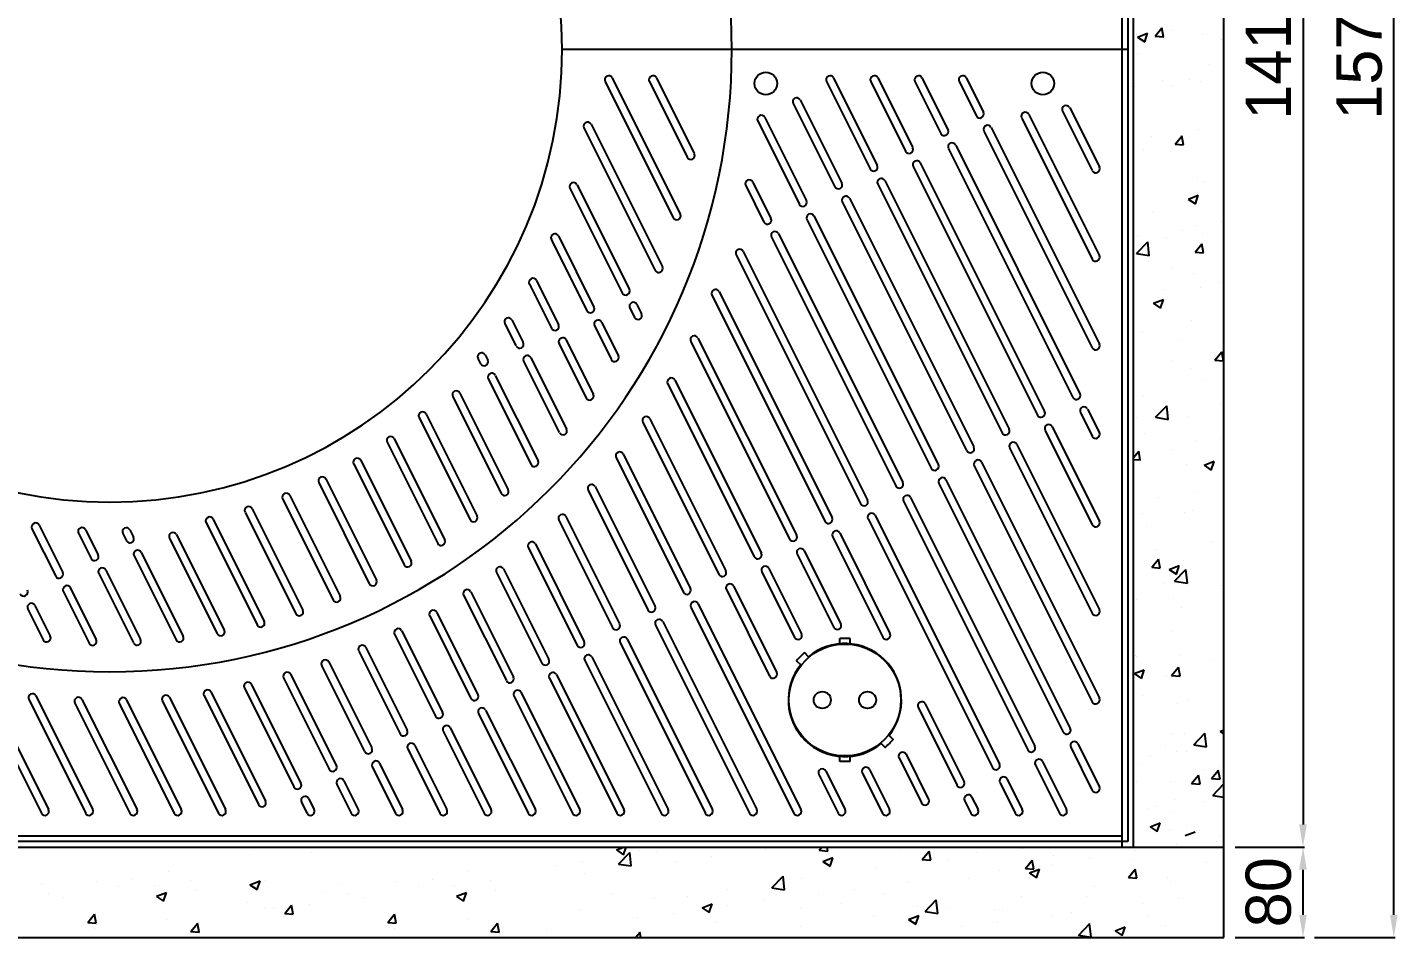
# Model space of a CAD drawing. Header units: millimetres. Extents: x 20003 to 26523, y -49763 to -45153.
# Drawn here: x 21369 to 22581, y -47354 to -46549 of the extents above; entities that cross this region are included whole.
import ezdxf

# ---------------------------------------------------------------- set-up
doc = ezdxf.new("R2010")
doc.units = ezdxf.units.MM
doc.layers.add('받침틀', color=251, linetype='Continuous')
doc.styles.get("Standard").update_dxf_attribs({"font": 'arial.ttf'})
doc.dimstyles.new('ISO-25', dxfattribs={"dimtxt": 40, "dimasz": 20, "dimexe": 1.25, "dimexo": 10, "dimgap": 10, "dimtad": 1, "dimdec": 0, "dimtxsty": 'Standard', "dimcen": 2.5, "dimclrd": 3, "dimclre": 3, "dimclrt": 3, "dimadec": 0, "dimazin": 0, "dimtfac": 1, "dimtdec": 0, "dimtmove": 0, "dimatfit": 3, "dimfxl": 0, "dimarcsym": 0})

# ---------------------------------------------------------------- blocks, each defined once
blk = doc.blocks.new('*D39')
at = {"color": 3, "lineweight": -2, "transparency": 16777216}
for p, q in [((22477.6, -45863.6), (22498.2, -45863.6)), ((22497, -45883.6), (22497, -47253.6)), ((22437, -47273.6), (22498.2, -47273.6))]:
    blk.add_line(p, q, dxfattribs=at)
at = {"color": 3, "transparency": 16777216}
for points in [[(22493.6, -45883.6), (22500.3, -45883.6), (22497, -45863.6)], [(22493.6, -47253.6), (22500.3, -47253.6), (22497, -47273.6)]]:
    blk.add_solid(points, dxfattribs=at)
at = {"layer": 'Defpoints', "color": 0, "transparency": 16777216}
for p in [(22467.6, -45863.6), (22427, -47273.6), (22497, -47273.6)]:
    blk.add_point(p, dxfattribs=at)
at = {"color": 3, "transparency": 16777216, "insert": (22466.5, -46568.6), "char_height": 40, "attachment_point": 5, "rotation": 90}
blk.add_mtext('1410', dxfattribs=at)
blk = doc.blocks.new('*D40')
at = {"color": 3, "lineweight": -2, "transparency": 16777216}
for p, q in [((22487, -47273.6), (22495.7, -47273.6)), ((22497, -47333.6), (22497, -47293.6)), ((22437, -47353.6), (22498.2, -47353.6))]:
    blk.add_line(p, q, dxfattribs=at)
at = {"color": 3, "transparency": 16777216}
for points in [[(22493.6, -47293.6), (22500.3, -47293.6), (22497, -47273.6)], [(22493.6, -47333.6), (22500.3, -47333.6), (22497, -47353.6)]]:
    blk.add_solid(points, dxfattribs=at)
at = {"layer": 'Defpoints', "color": 0, "transparency": 16777216}
for p in [(22497, -47273.6), (22497, -47273.6), (22427, -47353.6)]:
    blk.add_point(p, dxfattribs=at)
at = {"color": 3, "transparency": 16777216, "insert": (22466.5, -47313.6), "char_height": 40, "attachment_point": 5, "rotation": 90}
blk.add_mtext('80', dxfattribs=at)
blk = doc.blocks.new('*D34')
at = {"color": 3, "lineweight": -2, "transparency": 16777216}
for p, q in [((22507, -45783.6), (22578.5, -45783.6)), ((22577.2, -47333.6), (22577.2, -45803.6)), ((22507, -47353.6), (22578.5, -47353.6))]:
    blk.add_line(p, q, dxfattribs=at)
at = {"color": 3, "transparency": 16777216}
for points in [[(22573.9, -45803.6), (22580.6, -45803.6), (22577.2, -45783.6)], [(22573.9, -47333.6), (22580.6, -47333.6), (22577.2, -47353.6)]]:
    blk.add_solid(points, dxfattribs=at)
at = {"layer": 'Defpoints', "color": 0, "transparency": 16777216}
for p in [(22497, -45783.6), (22577.2, -45783.6), (22497, -47353.6)]:
    blk.add_point(p, dxfattribs=at)
at = {"color": 3, "transparency": 16777216, "insert": (22546.8, -46568.6), "char_height": 40, "attachment_point": 5, "rotation": 90}
blk.add_mtext('1570', dxfattribs=at)

msp = doc.modelspace()

# ---------------------------------------------------------------- linework, layer by layer
for p, q in [((22342, -45868.6), (22342, -46568.6)), ((22342, -46568.6), (21842, -46568.6)), ((22342, -46568.6), (22342, -47268.6)), ((21880, -46596.8), (21940.2, -46717.2)), ((21886.2, -46593.6), (21946.4, -46714)), ((21919.1, -46596.8), (21952.6, -46663.8)), ((21925.4, -46593.6), (21958.8, -46660.6)), ((22075.6, -46596.8), (22114.3, -46674.1)), ((22081.9, -46593.6), (22120.5, -46671)), ((22114.8, -46596.8), (22145.6, -46658.4)), ((22121, -46593.6), (22151.9, -46655.3)), ((22153.9, -46596.8), (22176.9, -46642.8)), ((22160.1, -46593.6), (22183.2, -46639.7)), ((22193, -46596.8), (22208.2, -46627.1)), ((22199.3, -46593.6), (22214.5, -46624)), ((22046.2, -46616.3), (22083, -46689.8)), ((22052.5, -46613.1), (22089.2, -46686.6)), ((22284.4, -46623), (22310.7, -46675.6)), ((22290.7, -46619.9), (22317, -46672.5)), ((21867.6, -46634.6), (21930.6, -46760.6)), ((22014.9, -46631.8), (22051.7, -46705.4)), ((22021.1, -46628.6), (22057.9, -46702.3)), ((22248.3, -46629.1), (22310.7, -46753.9)), ((22254.6, -46626), (22317, -46750.8)), ((21861.3, -46637.7), (21924.3, -46763.8)), ((22214.9, -46640.6), (22310.7, -46832.2)), ((22221.2, -46637.4), (22317, -46829)), ((22183.6, -46656.2), (22293.5, -46876.1)), ((22189.9, -46653.1), (22299.8, -46873)), ((22152.3, -46671.9), (22262.2, -46891.7)), ((22158.6, -46668.7), (22268.5, -46888.6)), ((21848.9, -46691.2), (21895.2, -46783.7)), ((21855.2, -46688.1), (21901.4, -46780.5)), ((22004.3, -46688.8), (22020.4, -46721.1)), ((22010.5, -46685.7), (22026.6, -46717.9)), ((22121, -46687.5), (22230.9, -46907.4)), ((22127.3, -46684.4), (22237.2, -46904.3)), ((22089.7, -46703.2), (22199.6, -46923)), ((22095.9, -46700), (22205.9, -46919.9)), ((22058.4, -46718.8), (22168.3, -46938.7)), ((22064.6, -46715.7), (22174.6, -46935.6)), ((22033.3, -46731.3), (22143.3, -46951.2)), ((21832.4, -46736.5), (21863.8, -46799.3)), ((21838.7, -46733.3), (21870.1, -46796.2)), ((22027.1, -46734.5), (22137, -46954.3)), ((21995.8, -46750.1), (22105.7, -46970)), ((22002, -46747), (22112, -46966.9)), ((21813, -46775.9), (21832.5, -46815)), ((21819.3, -46772.8), (21838.8, -46811.8)), ((21974.4, -46785.7), (22074.4, -46985.7)), ((21980.7, -46782.6), (22080.7, -46982.5)), ((21901.9, -46797.1), (21905.9, -46805.2)), ((21908.1, -46794), (21912.2, -46802.1)), ((21791.3, -46810.7), (21801.2, -46830.6)), ((21797.5, -46807.6), (21807.5, -46827.5)), ((21870.6, -46812.7), (21885.5, -46842.6)), ((21876.8, -46809.6), (21891.7, -46839.4)), ((21839.2, -46828.4), (21863.3, -46876.4)), ((21845.5, -46825.3), (21869.5, -46873.3)), ((21955.8, -46826.7), (22043.1, -47001.3)), ((21962.1, -46823.6), (22049.4, -46998.2)), ((21773.9, -46838.6), (21776.2, -46843.1)), ((21814.2, -46840.9), (21845.8, -46904.1)), ((21767.6, -46841.7), (21769.9, -46846.3)), ((21807.9, -46844), (21839.5, -46907.2)), ((21776.6, -46859.7), (21814.5, -46935.3)), ((21782.9, -46856.6), (21820.7, -46932.2)), ((21935.3, -46864), (22011.8, -47017)), ((21941.6, -46860.9), (22018.1, -47013.8)), ((21745.3, -46875.3), (21788.1, -46960.9)), ((21751.6, -46872.2), (21794.4, -46957.8)), ((22300.2, -46889.5), (22310.7, -46910.4)), ((22306.5, -46886.4), (22317, -46907.3)), ((21715.5, -46893.9), (21760.6, -46984.2)), ((21721.8, -46890.8), (21766.9, -46981)), ((21913.2, -46898.1), (21980.5, -47032.6)), ((21919.5, -46895), (21986.8, -47029.5)), ((22275.2, -46902), (22317, -46985.5)), ((21693.5, -46912.6), (21738.2, -47002.1)), ((22268.9, -46905.2), (22310.7, -46988.7)), ((21687.3, -46915.7), (21732, -47005.2)), ((21896, -46926.2), (21955.4, -47045.1)), ((22237.6, -46920.8), (22310.7, -47066.9)), ((22243.9, -46917.7), (22317, -47063.8)), ((21657.7, -46934.8), (21702.3, -47024.1)), ((21663.9, -46931.7), (21708.6, -47020.9)), ((21889.7, -46929.4), (21949.2, -47048.3)), ((22206.3, -46936.5), (22310.7, -47145.2)), ((22212.6, -46933.3), (22317, -47142.1)), ((21633.1, -46948.2), (21677.8, -47037.7)), ((22181.3, -46949), (22291.2, -47168.9)), ((21601.2, -46962.7), (21645.8, -47051.9)), ((21626.8, -46951.4), (21671.5, -47040.8)), ((21865, -46958.1), (21917.9, -47063.9)), ((21871.2, -46955), (21924.1, -47060.8)), ((22175, -46952.1), (22285, -47172)), ((21568, -46974.5), (21612.7, -47064.1)), ((21594.9, -46965.8), (21639.5, -47055.1)), ((22143.7, -46967.8), (22253.7, -47187.6)), ((22150, -46964.6), (22259.9, -47184.5)), ((21527.2, -46986.8), (21572.3, -47077.2)), ((21533.4, -46983.7), (21578.6, -47074.1)), ((21561.7, -46977.7), (21606.5, -47067.2)), ((21839, -46984.5), (21886.6, -47079.6)), ((21845.3, -46981.4), (21892.8, -47076.4)), ((22112.4, -46983.4), (22222.4, -47203.3)), ((22118.7, -46980.3), (22228.6, -47200.2)), ((21373.3, -46992.2), (21394.3, -47034.1)), ((21379.6, -46989), (21400.5, -47031)), ((21414.5, -46996.2), (21425.6, -47018.5)), ((21420.7, -46993.1), (21431.8, -47015.3)), ((21453.7, -46996.4), (21456.9, -47002.8)), ((21459.9, -46993.3), (21463.1, -46999.7)), ((21501.2, -46997.4), (21543.3, -47081.8)), ((22087.4, -46995.9), (22131.8, -47084.9)), ((21494.9, -47000.6), (21537.1, -47085)), ((21812, -47008.7), (21855.3, -47095.2)), ((21818.3, -47005.6), (21861.5, -47092.1)), ((22081.1, -46999.1), (22125.6, -47088)), ((21463.6, -47016.2), (21500.7, -47090.4)), ((21469.9, -47013.1), (21506.9, -47087.2)), ((22049.8, -47014.7), (22082.1, -47079.4)), ((22056.1, -47011.6), (22088.4, -47076.3)), ((21432.3, -47031.9), (21463, -47093.2)), ((21438.5, -47028.7), (21469.2, -47090.1)), ((21784, -47030.9), (21824, -47110.9)), ((21790.2, -47027.7), (21830.2, -47107.7)), ((22018.5, -47030.4), (22047.4, -47088.2)), ((22024.8, -47027.2), (22053.7, -47085.1)), ((21407.2, -47044.4), (21430.1, -47090.2)), ((21987.2, -47046), (22025.4, -47122.5)), ((21993.5, -47042.9), (22031.7, -47119.3)), ((21401, -47047.5), (21423.9, -47093.3)), ((21754.9, -47051), (21792.7, -47126.5)), ((21761.2, -47047.9), (21798.9, -47123.4)), ((21962.2, -47058.6), (22053.1, -47240.5)), ((21369.7, -47063.2), (21383.3, -47090.4)), ((21375.9, -47060), (21389.5, -47087.2)), ((21724.9, -47069.2), (21761.4, -47142.2)), ((21731.1, -47066.1), (21767.6, -47139)), ((21955.9, -47061.7), (22046.9, -47243.6)), ((21700.2, -47082.4), (21736.3, -47154.7)), ((21924.6, -47077.3), (22007.7, -47243.6)), ((21930.9, -47074.2), (22014, -47240.5)), ((21693.9, -47085.5), (21730.1, -47157.8)), ((21893.3, -47093), (21968.6, -47243.6)), ((21899.5, -47089.9), (21974.9, -47240.5)), ((22096.5, -47089.1), (22087.5, -47089.1)), ((22087.5, -47094.4), (22087.5, -47089.1)), ((22096.5, -47094.4), (22096.5, -47089.1)), ((21662.2, -47100.3), (21698.7, -47173.5)), ((21668.4, -47097.2), (21705, -47170.4)), ((21868.2, -47105.5), (21935.7, -47240.5)), ((21629.4, -47113.2), (21667.4, -47189.1)), ((21635.7, -47110), (21673.7, -47186)), ((21862, -47108.6), (21929.5, -47243.6)), ((21567.3, -47129.8), (21611.1, -47217.3)), ((21595.8, -47124), (21636.1, -47204.8)), ((21602, -47120.9), (21642.4, -47201.7)), ((21830.7, -47124.3), (21890.4, -47243.6)), ((21836.9, -47121.2), (21896.6, -47240.5)), ((21328.1, -47136.6), (21381.6, -47243.6)), ((21334.4, -47133.5), (21387.9, -47240.5)), ((21370.5, -47143.1), (21420.8, -47243.6)), ((21376.7, -47139.9), (21427, -47240.5)), ((21417.5, -47143.1), (21466.2, -47240.5)), ((21456.8, -47143.5), (21505.3, -47240.5)), ((21488.5, -47144.3), (21538.2, -47243.6)), ((21494.8, -47141.2), (21544.4, -47240.5)), ((21525.4, -47139.7), (21573.5, -47236.1)), ((21531.6, -47136.6), (21579.8, -47233)), ((21561.1, -47132.9), (21604.8, -47220.4)), ((21799.4, -47139.9), (21851.2, -47243.6)), ((21805.6, -47136.8), (21857.5, -47240.5)), ((21411.2, -47146.3), (21459.9, -47243.6)), ((21450.5, -47146.6), (21499, -47243.6)), ((21768.1, -47155.6), (21812.1, -47243.6)), ((21774.3, -47152.5), (21818.4, -47240.5)), ((22156.6, -47150.1), (22191.1, -47218.9)), ((22162.9, -47147), (22197.3, -47215.8)), ((21743, -47168.1), (21779.2, -47240.5)), ((21736.8, -47171.2), (21773, -47243.6)), ((21705.5, -47186.9), (21733.8, -47243.6)), ((21711.7, -47183.8), (21740.1, -47240.5)), ((22146.1, -47191.6), (22166, -47231.5)), ((22291.7, -47185.4), (22310.7, -47223.5)), ((22297.9, -47182.3), (22317, -47220.3)), ((21674.1, -47202.6), (21694.7, -47243.6)), ((21680.4, -47199.4), (21701, -47240.5)), ((22087.5, -47198.1), (22087.5, -47192.9)), ((22096.5, -47198.1), (22087.5, -47198.1)), ((22096.5, -47198.1), (22096.5, -47192.9)), ((22113.6, -47204.9), (22131.4, -47240.5)), ((22139.8, -47194.7), (22159.7, -47234.6)), ((22260.4, -47201.1), (22281.7, -47243.6)), ((22266.6, -47197.9), (22287.9, -47240.5)), ((21649.1, -47215.1), (21661.8, -47240.5)), ((22069, -47209.6), (22086, -47243.6)), ((22075.2, -47206.5), (22092.3, -47240.5)), ((22107.3, -47208.1), (22125.1, -47243.6)), ((22229.1, -47216.7), (22242.5, -47243.6)), ((22235.3, -47213.6), (22248.8, -47240.5)), ((21642.8, -47218.2), (21655.6, -47243.6)), ((21611.6, -47233.9), (21616.4, -47243.6)), ((21617.8, -47230.8), (21622.7, -47240.5)), ((22197.8, -47232.4), (22203.4, -47243.6)), ((22204, -47229.2), (22209.7, -47240.5)), ((22342, -47268.6), (20542, -47268.6))]:
    msp.add_line(p, q)
at = {"linetype": 'Continuous'}
for p, q in [((22366.2, -46556.6), (22372.3, -46549.3)), ((22373.7, -46557.3), (22372.3, -46549.3)), ((22349.8, -46555.7), (22349.8, -46555.7)), ((22350.6, -46557.5), (22359.5, -46554.1)), ((22350.6, -46557.5), (22357, -46561.8)), ((22357, -46561.8), (22359.5, -46554.1)), ((22366.2, -46556.6), (22373.8, -46557.3)), ((22381.6, -46551.5), (22381.6, -46551.5)), ((22407.9, -46554.9), (22407.9, -46554.9)), ((22425, -46559.6), (22425, -46559.6)), ((22351, -46572.3), (22351, -46572.3)), ((22414, -46581.9), (22414, -46581.9)), ((22373, -46596.1), (22373, -46596.1)), ((22396.2, -46595.3), (22396.2, -46595.3)), ((22406.4, -46597.1), (22406.4, -46597.1)), ((22348.1, -46601.6), (22348.1, -46601.6)), ((22381.4, -46600.2), (22381.4, -46600.2)), ((22426.4, -46608.7), (22427, -46609)), ((22426.5, -46608.6), (22427, -46608.4)), ((22362.8, -46645.4), (22362.8, -46645.4)), ((22383.8, -46652.2), (22390, -46644.9)), ((22388.7, -46646.5), (22388.7, -46646.5)), ((22391.3, -46652.8), (22389.9, -46644.9)), ((22404.8, -46639.4), (22404.8, -46639.4)), ((22355.8, -46657.3), (22355.8, -46657.3)), ((22383.8, -46652.2), (22391.4, -46652.8)), ((22403.3, -46681.7), (22403.3, -46681.7)), ((22409.6, -46684.9), (22409.6, -46684.9)), ((22395.5, -46700.7), (22401.9, -46705)), ((22395.6, -46700.7), (22404.4, -46697.3)), ((22401.9, -46705), (22404.4, -46697.3)), ((22364, -46711.4), (22364, -46711.4)), ((22424.7, -46720.4), (22424.7, -46720.4)), ((22390.7, -46728.5), (22390.7, -46728.5)), ((22401.8, -46724), (22401.8, -46724)), ((22408, -46730.8), (22408, -46730.8)), ((22349.8, -46749), (22359.7, -46738.7)), ((22350.6, -46733.1), (22350.6, -46733.1)), ((22361.1, -46750.8), (22359.7, -46738.7)), ((22376.2, -46735), (22376.2, -46735)), ((22401.5, -46747.7), (22407.6, -46740.4)), ((22409, -46748.4), (22407.5, -46740.4)), ((22349.8, -46749), (22361.1, -46750.7)), ((22401.5, -46747.7), (22409, -46748.4)), ((22381, -46761), (22381, -46761)), ((22400.2, -46766.2), (22400.2, -46766.2)), ((22374.6, -46780.9), (22374.6, -46780.9)), ((22406.5, -46778.8), (22406.5, -46778.8)), ((22422.7, -46774.6), (22422.7, -46774.6)), ((22364.6, -46792.8), (22371, -46797.1)), ((22364.7, -46792.8), (22373.5, -46789.4)), ((22371, -46797.1), (22373.5, -46789.4)), ((22398.7, -46808.5), (22398.7, -46808.5)), ((22355.5, -46818.1), (22355.5, -46818.1)), ((22389.3, -46824.6), (22389.3, -46824.6)), ((22419.1, -46843.2), (22425.2, -46835.9)), ((22426.6, -46843.9), (22425.1, -46835.9)), ((22381.8, -46843.7), (22381.8, -46843.7)), ((22397.1, -46850.8), (22397.1, -46850.8)), ((22419.1, -46843.2), (22426.7, -46843.9)), ((22408.5, -46860.8), (22408.5, -46860.8)), ((22355.9, -46874.7), (22355.9, -46874.7)), ((22366.7, -46893.7), (22376.6, -46883.4)), ((22377.9, -46895.5), (22376.5, -46883.4)), ((22424.3, -46881.2), (22424.3, -46881.2)), ((22350.2, -46893.9), (22350.2, -46893.9)), ((22366.6, -46893.7), (22377.9, -46895.5)), ((22395.6, -46893.1), (22395.6, -46893.1)), ((22356.5, -46908.3), (22356.5, -46908.3)), ((22424.3, -46911.1), (22424.3, -46911.1)), ((22347, -46929.2), (22351.7, -46923.5)), ((22353.1, -46931.5), (22351.7, -46923.5)), ((22380.7, -46921.8), (22380.7, -46921.8)), ((22402.7, -46914.3), (22402.7, -46914.3)), ((22347, -46930.9), (22353.2, -46931.4)), ((22394, -46935.4), (22394, -46935.4)), ((22409.6, -46936.1), (22418.5, -46932.6)), ((22409.6, -46936.1), (22415.9, -46940.3)), ((22415.9, -46940.3), (22418.4, -46932.7)), ((22401.1, -46960.2), (22401.1, -46960.2)), ((22369.3, -46964.4), (22369.3, -46964.4)), ((22355.1, -46978.9), (22355.1, -46978.9)), ((22392.5, -46977.6), (22392.5, -46977.6)), ((22399.6, -46976), (22399.6, -46976)), ((22358.5, -46990.2), (22358.5, -46990.2)), ((22426.3, -46993.1), (22426.3, -46993.1)), ((22367.7, -47010.3), (22367.7, -47010.3)), ((22415.8, -47003.9), (22415.8, -47003.9)), ((22363.2, -47026.3), (22369.3, -47019)), ((22370.7, -47027), (22369.3, -47019)), ((22391, -47019.9), (22391, -47019.9)), ((22363.2, -47026.3), (22370.8, -47027)), ((22378.7, -47028.1), (22387.6, -47024.7)), ((22378.7, -47028.2), (22385, -47032.4)), ((22383.5, -47038.5), (22393.4, -47028.2)), ((22385, -47032.4), (22387.5, -47024.7)), ((22394.8, -47040.2), (22393.4, -47028.2)), ((22374.3, -47040.6), (22374.3, -47040.6)), ((22383.5, -47038.4), (22394.8, -47040.2)), ((22423.9, -47042), (22423.9, -47042)), ((22349.9, -47054.7), (22349.9, -47054.7)), ((22382.3, -47054), (22382.3, -47054)), ((22389.4, -47062.2), (22389.4, -47062.2)), ((22380.3, -47082.6), (22380.3, -47082.6)), ((22348.9, -47104.1), (22348.9, -47104.1)), ((22349.6, -47105.5), (22349.6, -47105.5)), ((22387.9, -47104.5), (22387.9, -47104.5)), ((22347.8, -47120.2), (22356.6, -47116.8)), ((22354.1, -47124.5), (22356.6, -47116.8)), ((22380.8, -47121.8), (22387, -47114.5)), ((22388.4, -47122.5), (22386.9, -47114.6)), ((22417.4, -47108.3), (22417.4, -47108.3)), ((22347.8, -47120.3), (22354.1, -47124.5)), ((22376.3, -47122.5), (22376.3, -47122.5)), ((22380.8, -47121.8), (22388.4, -47122.5)), ((22354.7, -47139.8), (22354.7, -47139.8)), ((22395.7, -47143.6), (22395.7, -47143.6)), ((22386.3, -47146.7), (22386.3, -47146.7)), ((22381.7, -47173.6), (22381.7, -47173.6)), ((22392.1, -47172.9), (22392.1, -47172.9)), ((22400.3, -47183.2), (22410.2, -47172.9)), ((22411.6, -47185), (22410.2, -47172.9)), ((22423.6, -47171.4), (22427, -47170.1)), ((22423.6, -47171.4), (22427, -47173.7)), ((22375.4, -47183.4), (22375.4, -47183.4)), ((22384.8, -47189), (22384.8, -47189)), ((22394.1, -47189.5), (22394.1, -47189.5)), ((22400.3, -47183.2), (22411.6, -47184.9)), ((22354.4, -47200.6), (22354.4, -47200.6)), ((22362.3, -47193.7), (22362.3, -47193.7)), ((22423.5, -47202.8), (22423.5, -47202.8)), ((22349.5, -47215.5), (22349.5, -47215.5)), ((22380.1, -47215.9), (22380.1, -47215.9)), ((22398.5, -47217.4), (22404.6, -47210.1)), ((22406, -47218), (22404.5, -47210.1)), ((22409.9, -47205.2), (22409.9, -47205.2)), ((22416.1, -47212.9), (22422.2, -47205.6)), ((22416.1, -47212.9), (22423.7, -47213.6)), ((22423.6, -47213.6), (22422.1, -47205.6)), ((22398.5, -47217.4), (22406.1, -47218)), ((22417.2, -47227.9), (22427, -47217.7)), ((22417.2, -47227.9), (22427, -47229.4)), ((22422.2, -47222.9), (22422.2, -47222.9)), ((22360.7, -47239.6), (22360.7, -47239.6)), ((22367.4, -47237.8), (22367.4, -47237.8)), ((22383.2, -47231.3), (22383.2, -47231.3)), ((22408.8, -47233.3), (22408.8, -47233.3)), ((22361.8, -47255.6), (22370.7, -47252.1)), ((22368.1, -47259.8), (22370.6, -47252.2)), ((22379.9, -47243.4), (22379.9, -47243.4)), ((22361.8, -47255.6), (22368.1, -47259.8)), ((22378.6, -47258.1), (22378.6, -47258.1)), ((22392.7, -47263.5), (22401.6, -47260.1)), ((22394.1, -47254.9), (22394.1, -47254.9)), ((22423.2, -47263.6), (22423.2, -47263.6)), ((21386.9, -47274), (21386.9, -47274)), ((21652.1, -47274), (21652.1, -47274)), ((21890, -47276.2), (21896.6, -47273.6)), ((21890, -47276.2), (21896.3, -47280.5)), ((21896.3, -47280.5), (21898.6, -47273.6)), ((21910, -47276.9), (21910, -47276.9)), ((21925.4, -47277.2), (21925.4, -47277.2)), ((22021.8, -47275.6), (22021.8, -47275.6)), ((22069.3, -47276.5), (22071.8, -47273.6)), ((22069.3, -47276.5), (22076.9, -47277.2)), ((22076.9, -47277.2), (22076.2, -47273.6)), ((22140.8, -47275.7), (22140.8, -47275.7)), ((22160.4, -47284.5), (22166.6, -47277.2)), ((22168, -47285.2), (22166.5, -47277.2)), ((22249.2, -47275.2), (22249.2, -47275.2)), ((22349.1, -47276.4), (22349.1, -47276.4)), ((22385.2, -47270.1), (22385.2, -47270.1)), ((22388.8, -47273), (22388.8, -47273)), ((22420.6, -47268.8), (22420.6, -47268.8)), ((21565.6, -47280), (21565.6, -47280)), ((21620.3, -47278.2), (21620.3, -47278.2)), ((21835.9, -47289.6), (21835.9, -47289.6)), ((21860.2, -47286.1), (21860.2, -47286.1)), ((21891.8, -47288.6), (21903.1, -47290.3)), ((21891.9, -47288.6), (21901.7, -47278.3)), ((21903.1, -47290.3), (21901.7, -47278.3)), ((21941.9, -47286.2), (21941.9, -47286.2)), ((21973.7, -47282), (21973.7, -47282)), ((22072.5, -47286.4), (22081.4, -47282.9)), ((22072.5, -47286.4), (22078.8, -47290.6)), ((22078.8, -47290.6), (22081.4, -47283)), ((22160.4, -47284.5), (22168, -47285.2)), ((22183.3, -47284.7), (22183.3, -47284.7)), ((22208.6, -47278.6), (22208.6, -47278.6)), ((22251.5, -47292.5), (22257.6, -47285.2)), ((22259, -47293.2), (22257.6, -47285.2)), ((22275, -47289.1), (22275, -47289.1)), ((22276.4, -47281.4), (22276.4, -47281.4)), ((22308.6, -47283.6), (22308.6, -47283.6)), ((22344.1, -47284.3), (22344.1, -47284.3)), ((22411.9, -47287.2), (22411.9, -47287.2)), ((21494.2, -47295.6), (21494.2, -47295.6)), ((21759.4, -47295.6), (21759.4, -47295.6)), ((21861.7, -47296.7), (21861.7, -47296.7)), ((22027.4, -47309.6), (22037.3, -47299.3)), ((22038.7, -47311.4), (22037.3, -47299.3)), ((22053.9, -47301.8), (22053.9, -47301.8)), ((22119.1, -47292.9), (22119.1, -47292.9)), ((22201, -47301.8), (22201, -47301.8)), ((22228.7, -47294.1), (22228.7, -47294.1)), ((22251.5, -47292.5), (22259.1, -47293.1)), ((22255, -47296.5), (22261.4, -47300.8)), ((22255.1, -47296.5), (22263.9, -47293.1)), ((22260.5, -47289.9), (22260.5, -47289.9)), ((22261.4, -47300.8), (22263.9, -47293.1)), ((22342.6, -47300.4), (22348.7, -47293.2)), ((22342.6, -47300.4), (22350.2, -47301.1)), ((22350.1, -47301.1), (22348.7, -47293.2)), ((22377.1, -47300.4), (22377.1, -47300.4)), ((21381.9, -47306), (21381.9, -47306)), ((21430, -47303.8), (21430, -47303.8)), ((21449.7, -47308.9), (21449.7, -47308.9)), ((21461.8, -47302.3), (21461.8, -47302.3)), ((21481.8, -47307.2), (21481.8, -47307.2)), ((21483.3, -47317.1), (21492.2, -47313.7)), ((21489.6, -47321.4), (21492.2, -47313.7)), ((21513.6, -47303), (21513.6, -47303)), ((21517.5, -47311.8), (21517.5, -47311.8)), ((21566, -47307), (21574.9, -47303.6)), ((21566, -47307), (21572.3, -47311.2)), ((21572.3, -47311.2), (21574.9, -47303.6)), ((21579.4, -47303.2), (21579.4, -47303.2)), ((21630, -47312.7), (21630, -47312.7)), ((21647.2, -47306), (21647.2, -47306)), ((21695.3, -47303.8), (21695.3, -47303.8)), ((21715, -47308.9), (21715, -47308.9)), ((21727, -47302.3), (21727, -47302.3)), ((21747, -47307.2), (21747, -47307.2)), ((21748.5, -47317.1), (21757.4, -47313.7)), ((21754.8, -47321.4), (21757.4, -47313.7)), ((21778.8, -47303), (21778.8, -47303)), ((21782.7, -47311.8), (21782.7, -47311.8)), ((21988, -47311.3), (21988, -47311.3)), ((22027.4, -47309.6), (22038.7, -47311.3)), ((22100.4, -47311), (22100.4, -47311)), ((22148.5, -47304.7), (22148.5, -47304.7)), ((22312.9, -47308.5), (22312.9, -47308.5)), ((22379.5, -47304.2), (22379.5, -47304.2)), ((21387.8, -47315), (21387.8, -47315)), ((21401.6, -47317.8), (21401.6, -47317.8)), ((21483.3, -47317.2), (21489.6, -47321.4)), ((21564.1, -47322.2), (21564.1, -47322.2)), ((21596.7, -47332.2), (21602.8, -47324.9)), ((21604.2, -47332.9), (21602.8, -47324.9)), ((21618.7, -47324.1), (21618.7, -47324.1)), ((21653, -47315), (21653, -47315)), ((21666.8, -47317.8), (21666.8, -47317.8)), ((21748.5, -47317.2), (21754.8, -47321.4)), ((21885.3, -47314.6), (21885.3, -47314.6)), ((21923.8, -47319.5), (21923.8, -47319.5)), ((21953.1, -47317.5), (21953.1, -47317.5)), ((21965.8, -47327.3), (21974.7, -47323.9)), ((21972.1, -47331.6), (21974.7, -47323.9)), ((21988.4, -47325.7), (21988.4, -47325.7)), ((22020.9, -47320.3), (22020.9, -47320.3)), ((22068.6, -47315.2), (22068.6, -47315.2)), ((22088.7, -47323.2), (22088.7, -47323.2)), ((22126.9, -47314.5), (22126.9, -47314.5)), ((22156.5, -47326.1), (22156.5, -47326.1)), ((22162.9, -47330.6), (22172.8, -47320.3)), ((22174.2, -47332.4), (22172.8, -47320.3)), ((22247.7, -47317.5), (22247.7, -47317.5)), ((22305.5, -47317), (22305.5, -47317)), ((22355.4, -47323.1), (22355.4, -47323.1)), ((22387.2, -47318.9), (22387.2, -47318.9)), ((21422.6, -47340.2), (21428.7, -47332.9)), ((21430.1, -47340.9), (21428.6, -47332.9)), ((21492.6, -47337.9), (21492.6, -47337.9)), ((21578.9, -47327.7), (21578.9, -47327.7)), ((21586.9, -47328.3), (21586.9, -47328.3)), ((21596.7, -47332.2), (21604.3, -47332.9)), ((21687.8, -47340.2), (21693.9, -47332.9)), ((21695.3, -47340.9), (21693.9, -47332.9)), ((21757.9, -47337.9), (21757.9, -47337.9)), ((21858.6, -47328.4), (21858.6, -47328.4)), ((21908.5, -47336.2), (21908.5, -47336.2)), ((21940.3, -47332.1), (21940.3, -47332.1)), ((21965.8, -47327.3), (21972.1, -47331.6)), ((22052.8, -47327.2), (22052.8, -47327.2)), ((22117.6, -47335.1), (22117.6, -47335.1)), ((22148.3, -47337.5), (22157.2, -47334.1)), ((22148.3, -47337.5), (22154.7, -47341.8)), ((22154.7, -47341.8), (22157.2, -47334.1)), ((22162.9, -47330.6), (22174.2, -47332.4)), ((22181.7, -47327), (22181.7, -47327)), ((22224.3, -47328.9), (22224.3, -47328.9)), ((22231.4, -47329.7), (22231.4, -47329.7)), ((22275.2, -47333.7), (22275.2, -47333.7)), ((22292.1, -47331.8), (22292.1, -47331.8)), ((22359.9, -47334.7), (22359.9, -47334.7)), ((21422.6, -47340.2), (21430.2, -47340.9)), ((21428.5, -47346), (21428.5, -47346)), ((21513.7, -47348.2), (21519.8, -47340.9)), ((21513.7, -47348.2), (21521.3, -47348.8)), ((21521.2, -47348.8), (21519.7, -47340.9)), ((21687.8, -47340.2), (21695.4, -47340.9)), ((21693.7, -47346), (21693.7, -47346)), ((21778.9, -47348.2), (21785, -47340.9)), ((21778.9, -47348.2), (21786.5, -47348.8)), ((21786.4, -47348.8), (21785, -47340.9)), ((21828.3, -47346.8), (21828.3, -47346.8)), ((21906.9, -47353.6), (21910.9, -47348.8)), ((21911.7, -47353.6), (21910.8, -47348.8)), ((21978.8, -47339.9), (21978.8, -47339.9)), ((22052.4, -47344.1), (22052.4, -47344.1)), ((22157.3, -47342.4), (22157.3, -47342.4)), ((22195.3, -47344.2), (22195.3, -47344.2)), ((22227.1, -47340), (22227.1, -47340)), ((22298.5, -47351.7), (22308.4, -47341.3)), ((22309.8, -47353.4), (22308.3, -47341.3)), ((22330.9, -47347.7), (22339.8, -47344.2)), ((22330.9, -47347.7), (22337.2, -47351.9)), ((22337.2, -47351.9), (22339.7, -47344.3)), ((22375.5, -47342.7), (22375.5, -47342.7)), ((21480.2, -47353.1), (21480.2, -47353.1)), ((21745.4, -47353.1), (21745.4, -47353.1)), ((21904.7, -47352.6), (21904.7, -47352.6)), ((21986.4, -47353.6), (21986.4, -47353.6)), ((22298.5, -47351.6), (22309.8, -47353.4)), ((22311.4, -47350.8), (22311.4, -47350.8))]:
    msp.add_line(p, q, dxfattribs=at)
msp.add_lwpolyline([(22056.3, -47101.7, 0.045549), (22049.3, -47108.9), (22052.9, -47112.4, 0.904534), (22124, -47182), (22127.6, -47185.6, 0.045549), (22134.6, -47178.4), (22131, -47174.9, 0.904534), (22059.9, -47105.3)], format="xyb", close=True)
for centre, radius in [((22022, -46598.6), 10), ((22267, -46598.6), 10), ((22092, -47143.6), 49.5), ((22072, -47143.6), 7.5), ((22112, -47143.6), 7.5)]:
    msp.add_circle(centre, radius)
for centre, radius, start, end in [((21442, -46568.6), 550, 0, 180), ((21442, -46568.6), 400, 0, 180), ((21442, -46568.6), 550, 180, 0), ((21442, -46568.6), 400, 180, 0), ((21883.1, -46595.2), 3.5, 26.5651, 206.5651), ((21922.2, -46595.2), 3.5, 26.5651, 206.5651), ((22078.8, -46595.2), 3.5, 26.5651, 206.5651), ((22117.9, -46595.2), 3.5, 26.5651, 206.5651), ((22157, -46595.2), 3.5, 26.5651, 206.5651), ((22196.1, -46595.2), 3.5, 26.5651, 206.5651), ((22049.4, -46614.7), 3.5, 26.5651, 206.5651), ((22287.5, -46621.5), 3.5, 26.5651, 206.5651), ((21864.4, -46636.2), 3.5, 26.5651, 206.5651), ((22018, -46630.2), 3.5, 26.5651, 206.5651), ((22211.3, -46625.6), 3.5, 206.5651, 26.5651), ((22218, -46639), 3.5, 26.5651, 206.5651), ((22251.4, -46627.5), 3.5, 26.5651, 206.5651), ((22180, -46641.2), 3.5, 206.5651, 26.5651), ((22148.7, -46656.9), 3.5, 206.5651, 26.5651), ((22186.7, -46654.6), 3.5, 26.5651, 206.5651), ((21955.7, -46662.2), 3.5, 206.5651, 26.5651), ((22117.4, -46672.5), 3.5, 206.5651, 26.5651), ((22155.4, -46670.3), 3.5, 26.5651, 206.5651), ((22007.4, -46687.3), 3.5, 26.5651, 206.5651), ((22124.1, -46686), 3.5, 26.5651, 206.5651), ((22313.8, -46674.1), 3.5, 206.5651, 26.5651), ((21852, -46689.6), 3.5, 26.5651, 206.5651), ((22086.1, -46688.2), 3.5, 206.5651, 26.5651), ((22054.8, -46703.8), 3.5, 206.5651, 26.5651), ((22092.8, -46701.6), 3.5, 26.5651, 206.5651), ((21943.3, -46715.6), 3.5, 206.5651, 26.5651), ((22023.5, -46719.5), 3.5, 206.5651, 26.5651), ((22061.5, -46717.3), 3.5, 26.5651, 206.5651), ((21835.6, -46734.9), 3.5, 26.5651, 206.5651), ((22030.2, -46732.9), 3.5, 26.5651, 206.5651), ((21998.9, -46748.6), 3.5, 26.5651, 206.5651), ((22313.8, -46752.3), 3.5, 206.5651, 26.5651), ((21927.5, -46762.2), 3.5, 206.5651, 26.5651), ((21816.1, -46774.3), 3.5, 26.5651, 206.5651), ((21898.3, -46782.1), 3.5, 206.5651, 26.5651), ((21977.6, -46784.1), 3.5, 26.5651, 206.5651), ((21905, -46795.5), 3.5, 26.5651, 206.5651), ((21867, -46797.8), 3.5, 206.5651, 26.5651), ((21909.1, -46803.7), 3.5, 206.5651, 26.5651), ((21794.4, -46809.2), 3.5, 26.5651, 206.5651), ((21835.7, -46813.4), 3.5, 206.5651, 26.5651), ((21873.7, -46811.2), 3.5, 26.5651, 206.5651), ((21804.4, -46829.1), 3.5, 206.5651, 26.5651), ((21842.4, -46826.8), 3.5, 26.5651, 206.5651), ((21958.9, -46825.1), 3.5, 26.5651, 206.5651), ((22313.8, -46830.6), 3.5, 206.5651, 26.5651), ((21770.8, -46840.1), 3.5, 26.5651, 206.5651), ((21811.1, -46842.5), 3.5, 26.5651, 206.5651), ((21888.6, -46841), 3.5, 206.5651, 26.5651), ((21773.1, -46844.7), 3.5, 206.5651, 26.5651), ((21779.8, -46858.1), 3.5, 26.5651, 206.5651), ((21938.4, -46862.4), 3.5, 26.5651, 206.5651), ((21748.5, -46873.8), 3.5, 26.5651, 206.5651), ((21866.4, -46874.9), 3.5, 206.5651, 26.5651), ((22296.7, -46874.5), 3.5, 206.5651, 26.5651), ((21718.6, -46892.4), 3.5, 26.5651, 206.5651), ((22265.4, -46890.2), 3.5, 206.5651, 26.5651), ((22303.4, -46887.9), 3.5, 26.5651, 206.5651), ((21916.4, -46896.5), 3.5, 26.5651, 206.5651), ((22272.1, -46903.6), 3.5, 26.5651, 206.5651), ((21690.4, -46914.2), 3.5, 26.5651, 206.5651), ((21842.7, -46905.7), 3.5, 206.5651, 26.5651), ((22234.1, -46905.8), 3.5, 206.5651, 26.5651), ((22313.8, -46908.8), 3.5, 206.5651, 26.5651), ((21892.9, -46927.8), 3.5, 26.5651, 206.5651), ((22202.8, -46921.5), 3.5, 206.5651, 26.5651), ((22240.8, -46919.2), 3.5, 26.5651, 206.5651), ((21660.8, -46933.3), 3.5, 26.5651, 206.5651), ((21817.6, -46933.8), 3.5, 206.5651, 26.5651), ((22171.5, -46937.1), 3.5, 206.5651, 26.5651), ((22209.5, -46934.9), 3.5, 26.5651, 206.5651), ((21630, -46949.8), 3.5, 26.5651, 206.5651), ((22178.2, -46950.5), 3.5, 26.5651, 206.5651), ((21598, -46964.3), 3.5, 26.5651, 206.5651), ((21791.2, -46959.4), 3.5, 206.5651, 26.5651), ((21868.1, -46956.5), 3.5, 26.5651, 206.5651), ((22140.1, -46952.8), 3.5, 206.5651, 26.5651), ((22146.9, -46966.2), 3.5, 26.5651, 206.5651), ((21564.8, -46976.1), 3.5, 26.5651, 206.5651), ((22108.8, -46968.4), 3.5, 206.5651, 26.5651), ((21530.3, -46985.3), 3.5, 26.5651, 206.5651), ((21763.7, -46982.6), 3.5, 206.5651, 26.5651), ((21842.2, -46983), 3.5, 26.5651, 206.5651), ((22077.5, -46984.1), 3.5, 206.5651, 26.5651), ((22115.5, -46981.9), 3.5, 26.5651, 206.5651), ((22313.8, -46987.1), 3.5, 206.5651, 26.5651), ((21376.4, -46990.6), 3.5, 26.5651, 206.5651), ((21417.6, -46994.7), 3.5, 26.5651, 206.5651), ((21456.8, -46994.8), 3.5, 26.5651, 206.5651), ((21498, -46999), 3.5, 26.5651, 206.5651), ((22046.2, -46999.7), 3.5, 206.5651, 26.5651), ((22084.2, -46997.5), 3.5, 26.5651, 206.5651), ((21460, -47001.2), 3.5, 206.5651, 26.5651), ((21466.7, -47014.7), 3.5, 26.5651, 206.5651), ((21735.1, -47003.6), 3.5, 206.5651, 26.5651), ((21815.2, -47007.2), 3.5, 26.5651, 206.5651), ((22052.9, -47013.2), 3.5, 26.5651, 206.5651), ((21428.7, -47016.9), 3.5, 206.5651, 26.5651), ((21705.4, -47022.5), 3.5, 206.5651, 26.5651), ((22014.9, -47015.4), 3.5, 206.5651, 26.5651), ((21397.4, -47032.5), 3.5, 206.5651, 26.5651), ((21435.4, -47030.3), 3.5, 26.5651, 206.5651), ((21787.1, -47029.3), 3.5, 26.5651, 206.5651), ((21983.6, -47031), 3.5, 206.5651, 26.5651), ((22021.6, -47028.8), 3.5, 26.5651, 206.5651), ((21366.1, -47048.2), 3.5, 206.5651, 26.5651), ((21404.1, -47046), 3.5, 26.5651, 206.5651), ((21674.7, -47039.2), 3.5, 206.5651, 26.5651), ((21758, -47049.5), 3.5, 26.5651, 206.5651), ((21952.3, -47046.7), 3.5, 206.5651, 26.5651), ((21990.3, -47044.5), 3.5, 26.5651, 206.5651), ((21372.8, -47061.6), 3.5, 26.5651, 206.5651), ((21642.7, -47053.5), 3.5, 206.5651, 26.5651), ((21959, -47060.1), 3.5, 26.5651, 206.5651), ((21609.6, -47065.6), 3.5, 206.5651, 26.5651), ((21728, -47067.7), 3.5, 26.5651, 206.5651), ((21921, -47062.4), 3.5, 206.5651, 26.5651), ((22313.8, -47065.4), 3.5, 206.5651, 26.5651), ((21540.2, -47083.4), 3.5, 206.5651, 26.5651), ((21575.5, -47075.6), 3.5, 206.5651, 26.5651), ((21697, -47084), 3.5, 26.5651, 206.5651), ((21889.7, -47078), 3.5, 206.5651, 26.5651), ((21927.7, -47075.8), 3.5, 26.5651, 206.5651), ((22085.3, -47077.8), 3.5, 206.5651, 26.5651), ((21386.4, -47088.8), 3.5, 206.5651, 26.5651), ((21427, -47091.8), 3.5, 206.5651, 26.5651), ((21466.1, -47091.7), 3.5, 206.5651, 26.5651), ((21503.8, -47088.8), 3.5, 206.5651, 26.5651), ((21665.3, -47098.7), 3.5, 26.5651, 206.5651), ((21858.4, -47093.7), 3.5, 206.5651, 26.5651), ((21896.4, -47091.4), 3.5, 26.5651, 206.5651), ((22050.5, -47086.6), 3.5, 206.5651, 26.5651), ((22128.7, -47086.5), 3.5, 206.5651, 26.5651), ((21827.1, -47109.3), 3.5, 206.5651, 26.5651), ((21865.1, -47107.1), 3.5, 26.5651, 206.5651), ((21598.9, -47122.5), 3.5, 26.5651, 206.5651), ((21632.6, -47111.6), 3.5, 26.5651, 206.5651), ((21833.8, -47122.7), 3.5, 26.5651, 206.5651), ((22028.6, -47120.9), 3.5, 206.5651, 26.5651), ((21564.2, -47131.4), 3.5, 26.5651, 206.5651), ((21795.8, -47125), 3.5, 206.5651, 26.5651), ((21373.6, -47141.5), 3.5, 26.5651, 206.5651), ((21414.3, -47144.7), 3.5, 26.5651, 206.5651), ((21453.6, -47145), 3.5, 26.5651, 206.5651), ((21491.7, -47142.8), 3.5, 26.5651, 206.5651), ((21528.5, -47138.2), 3.5, 26.5651, 206.5651), ((21764.5, -47140.6), 3.5, 206.5651, 26.5651), ((21802.5, -47138.4), 3.5, 26.5651, 206.5651), ((22313.8, -47143.6), 3.5, 206.5651, 26.5651), ((21733.2, -47156.3), 3.5, 206.5651, 26.5651), ((21771.2, -47154), 3.5, 26.5651, 206.5651), ((22159.8, -47148.6), 3.5, 26.5651, 206.5651), ((21739.9, -47169.7), 3.5, 26.5651, 206.5651), ((21701.9, -47171.9), 3.5, 206.5651, 26.5651), ((22288.1, -47170.4), 3.5, 206.5651, 26.5651), ((22294.8, -47183.8), 3.5, 26.5651, 206.5651), ((21670.6, -47187.6), 3.5, 206.5651, 26.5651), ((21708.6, -47185.3), 3.5, 26.5651, 206.5651), ((22142.9, -47193.2), 3.5, 26.5651, 206.5651), ((22256.8, -47186.1), 3.5, 206.5651, 26.5651), ((21639.3, -47203.2), 3.5, 206.5651, 26.5651), ((21677.3, -47201), 3.5, 26.5651, 206.5651), ((22072.1, -47208), 3.5, 26.5651, 206.5651), ((22110.5, -47206.5), 3.5, 26.5651, 206.5651), ((22225.5, -47201.7), 3.5, 206.5651, 26.5651), ((22263.5, -47199.5), 3.5, 26.5651, 206.5651), ((21646, -47216.6), 3.5, 26.5651, 206.5651), ((22194.2, -47217.4), 3.5, 206.5651, 26.5651), ((22232.2, -47215.1), 3.5, 26.5651, 206.5651), ((21608, -47218.9), 3.5, 206.5651, 26.5651), ((21614.7, -47232.3), 3.5, 26.5651, 206.5651), ((22200.9, -47230.8), 3.5, 26.5651, 206.5651), ((22313.8, -47221.9), 3.5, 206.5651, 26.5651), ((21384.8, -47242.1), 3.5, 206.5651, 26.5651), ((21423.9, -47242.1), 3.5, 206.5651, 26.5651), ((21463, -47242.1), 3.5, 206.5651, 26.5651), ((21502.2, -47242.1), 3.5, 206.5651, 26.5651), ((21541.3, -47242.1), 3.5, 206.5651, 26.5651), ((21576.7, -47234.5), 3.5, 206.5651, 26.5651), ((21619.6, -47242.1), 3.5, 206.5651, 26.5651), ((21658.7, -47242.1), 3.5, 206.5651, 26.5651), ((21697.8, -47242.1), 3.5, 206.5651, 26.5651), ((21737, -47242.1), 3.5, 206.5651, 26.5651), ((21776.1, -47242.1), 3.5, 206.5651, 26.5651), ((21815.2, -47242.1), 3.5, 206.5651, 26.5651), ((21854.4, -47242.1), 3.5, 206.5651, 26.5651), ((21893.5, -47242.1), 3.5, 206.5651, 26.5651), ((21932.6, -47242.1), 3.5, 206.5651, 26.5651), ((21971.7, -47242.1), 3.5, 206.5651, 26.5651), ((22010.9, -47242.1), 3.5, 206.5651, 26.5651), ((22050, -47242.1), 3.5, 206.5651, 26.5651), ((22089.1, -47242.1), 3.5, 206.5651, 26.5651), ((22128.3, -47242.1), 3.5, 206.5651, 26.5651), ((22162.9, -47233), 3.5, 206.5651, 26.5651), ((22206.5, -47242.1), 3.5, 206.5651, 26.5651), ((22245.7, -47242.1), 3.5, 206.5651, 26.5651), ((22284.8, -47242.1), 3.5, 206.5651, 26.5651)]:
    msp.add_arc(centre, radius, start, end)
at = {"layer": '받침틀'}
for p, q in [((22427, -47353.6), (22427, -45783.6)), ((22337, -47273.6), (22337, -45863.6)), ((22347, -47273.6), (22347, -45863.6)), ((20547, -47263.6), (22337, -47263.6)), ((20457, -47273.6), (22427, -47273.6)), ((20457, -47353.6), (22427, -47353.6))]:
    msp.add_line(p, q, dxfattribs=at)

# ---------------------------------------------------------------- dimensions: what is measured, and where the dimension line sits
for base, p1, p2, picture, middle in [((22577.2, -45783.6), (22497, -47353.6), (22497, -45783.6), '*D34', (22546.8, -46568.6)), ((22497, -47273.6), (22467.6, -45863.6), (22427, -47273.6), '*D39', (22466.5, -46568.6)), ((22497, -47273.6), (22427, -47353.6), (22497, -47273.6), '*D40', (22466.5, -47313.6))]:
    dim = msp.add_linear_dim(base=base, p1=p1, p2=p2, angle=90, dimstyle='ISO-25')
    dim.commit()
    dim.dimension.update_dxf_attribs({"geometry": picture, "text_midpoint": middle})

doc.saveas('drawing.dxf')
